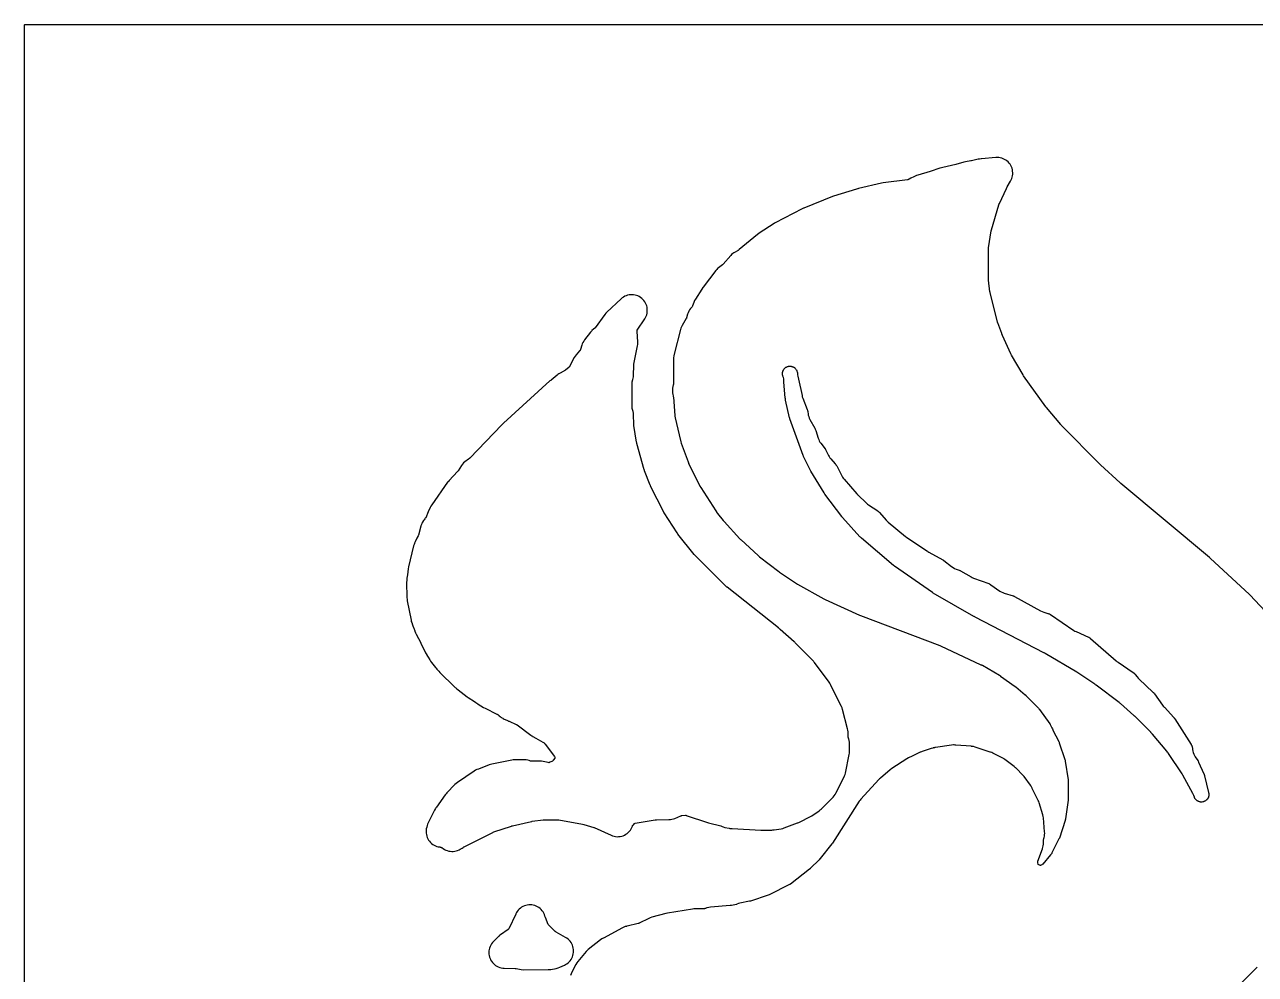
# Model space of a CAD drawing. Header units: millimetres. Extents: x 0 to 300, y 0 to 300.
# Drawn here: x 0 to 197.2, y 147.8 to 300 of the extents above; entities that cross this region are included whole.
import ezdxf

# ---------------------------------------------------------------- set-up
doc = ezdxf.new("R2010")
doc.units = ezdxf.units.MM
doc.layers.add('CUT', color=7, linetype='CONTINUOUS')

msp = doc.modelspace()

# ---------------------------------------------------------------- linework, layer by layer
at = {"layer": 'CUT'}
for points in [[(299.95, 0), (0.05, 0), (0.02, 0), (0.01, 0), (0.01, 0.01), (0, 0.01), (0, 0.02), (0, 0.05), (0, 299.95), (0, 299.98), (0, 299.99), (0.01, 300), (0.02, 300), (0.05, 300), (299.95, 300)], [(200.53, 204.17), (196.36, 208.6), (196.23, 208.73), (190.04, 214.42), (190.04, 214.43), (189.88, 214.58), (175.68, 226.48), (175.57, 226.56), (172.43, 229.45), (172.36, 229.52), (172.31, 229.57), (172.28, 229.6), (172.28, 229.61), (172.26, 229.63), (166.23, 235.71), (166.13, 235.83), (166.07, 235.89), (163.75, 238.62), (163.71, 238.68), (163.67, 238.74), (160.09, 243.72), (160.03, 243.8), (160.01, 243.85), (158.17, 247.04), (158.13, 247.11), (158.07, 247.24), (156.71, 250.2), (156.65, 250.34), (156.64, 250.37), (156.63, 250.39), (156.59, 250.52), (155.96, 252.2), (155.94, 252.24), (155.93, 252.28), (155.9, 252.38), (154.75, 257.02), (154.74, 257.04), (154.73, 257.1), (154.71, 257.16), (154.71, 257.19), (154.48, 259.05), (154.47, 259.11), (154.47, 259.17), (154.49, 264.04), (154.49, 264.12), (154.49, 264.13), (154.49, 264.16), (154.49, 264.17), (154.5, 264.22), (154.93, 266.95), (154.97, 267.1), (154.97, 267.11), (156.14, 271.1), (156.16, 271.17), (156.18, 271.21), (156.19, 271.24), (156.21, 271.31), (156.23, 271.35), (157.34, 273.76), (157.45, 273.99), (158, 274.9), (158.12, 275.11), (158.21, 275.33), (158.29, 275.56), (158.34, 275.79), (158.36, 276.03), (158.37, 276.27), (158.35, 276.51), (158.31, 276.75), (158.25, 276.98), (158.16, 277.2), (158.05, 277.42), (157.93, 277.62), (157.78, 277.81), (157.62, 277.99), (157.44, 278.15), (157.24, 278.29), (157.04, 278.41), (156.82, 278.51), (156.59, 278.59), (156.36, 278.65), (156.12, 278.69), (155.88, 278.7), (155.64, 278.69), (153.34, 278.48), (153.31, 278.48), (153.06, 278.46), (152.82, 278.42), (151.75, 278.17), (151.72, 278.16), (151.64, 278.15), (150.77, 278), (150.53, 277.95), (149.24, 277.59), (147.17, 277.11), (147.16, 277.11), (146.92, 277.06), (146.68, 276.99), (145.12, 276.44), (143.17, 275.89), (142.94, 275.81), (142.72, 275.72), (142.7, 275.71), (142.5, 275.61), (142.05, 275.38), (141.76, 275.24), (141.72, 275.22), (141.66, 275.18), (141.63, 275.17), (141.62, 275.17), (141.61, 275.16), (141.57, 275.15), (141.56, 275.15), (141.54, 275.15), (141.5, 275.15), (137.6, 274.65), (137.35, 274.6), (133.63, 273.72), (133.55, 273.71), (133.49, 273.69), (133.3, 273.65), (129.63, 272.5), (129.45, 272.43), (124.88, 270.59), (124.87, 270.59), (124.84, 270.58), (124.62, 270.48), (120.31, 268.21), (120.13, 268.11), (117.72, 266.57), (117.67, 266.54), (117.47, 266.39), (114.5, 263.95), (114.44, 263.9), (114.35, 263.82), (114.34, 263.81), (114.32, 263.79), (114.27, 263.76), (114.23, 263.73), (113.87, 263.55), (113.67, 263.43), (113.49, 263.3), (113.31, 263.15), (113.16, 262.98), (111.96, 261.62), (111.95, 261.61), (111.94, 261.6), (111.92, 261.58), (111.91, 261.57), (111.86, 261.53), (111.23, 261.04), (111.07, 260.91), (110.92, 260.76), (110.79, 260.59), (108.76, 257.95), (108.67, 257.85), (108.51, 257.61), (107.5, 255.99), (107.38, 255.79), (107.37, 255.77), (107.25, 255.49), (107.05, 254.91), (107.03, 254.86), (106.98, 254.79), (106.73, 254.5), (106.58, 254.29), (106.45, 254.07), (106.34, 253.83), (106.26, 253.59), (106.09, 252.99), (106.08, 252.96), (106.06, 252.92), (106.05, 252.9), (106.04, 252.88), (105.39, 251.77), (105.28, 251.57), (105.19, 251.35), (105.12, 251.13), (104.1, 247.21), (104.04, 246.91), (104.02, 246.61), (103.97, 242.43), (103.97, 242.34), (103.96, 242.29), (103.86, 241.75), (103.83, 241.5), (103.82, 241.25), (103.84, 241), (103.88, 240.75), (103.95, 240.51), (103.96, 240.48), (103.96, 240.47), (103.96, 240.43), (103.97, 240.3), (103.97, 240.28), (104.22, 237.35), (104.23, 237.26), (104.28, 236.98), (105.13, 233.36), (105.13, 233.35), (105.16, 233.23), (105.17, 233.15), (105.24, 232.95), (106.33, 229.91), (106.38, 229.77), (106.4, 229.69), (106.5, 229.48), (108.22, 226.05), (108.35, 225.81), (110.78, 222.08), (110.89, 221.9), (110.91, 221.87), (111.05, 221.67), (111.98, 220.53), (112.02, 220.48), (112.12, 220.35), (114.65, 217.58), (114.73, 217.5), (114.74, 217.49), (114.83, 217.41), (117.54, 214.94), (117.55, 214.93), (117.63, 214.86), (117.79, 214.72), (120.85, 212.35), (120.99, 212.25), (123.72, 210.42), (123.89, 210.32), (128.07, 207.99), (128.17, 207.93), (128.21, 207.91), (128.29, 207.88), (133.79, 205.37), (133.95, 205.3), (146.69, 200.5), (146.7, 200.49), (146.81, 200.43), (153.27, 197.42), (153.31, 197.41), (153.33, 197.4), (153.4, 197.37), (153.43, 197.36), (153.45, 197.35), (153.46, 197.35), (153.47, 197.34), (153.5, 197.33), (156.25, 195.72), (156.38, 195.63), (156.42, 195.6), (158.77, 193.94), (158.81, 193.91), (158.82, 193.9), (158.84, 193.89), (158.88, 193.86), (160.37, 192.61), (160.4, 192.58), (160.45, 192.53), (160.46, 192.52), (160.46, 192.51), (162.5, 190.45), (162.57, 190.37), (162.58, 190.36), (162.61, 190.33), (162.66, 190.27), (164.3, 187.96), (164.34, 187.9), (164.34, 187.89), (164.36, 187.86), (164.36, 187.85), (164.64, 187.3), (164.71, 187.16), (164.79, 187), (164.81, 186.95), (165.74, 185.09), (165.78, 185.02), (165.8, 184.97), (165.8, 184.96), (165.81, 184.94), (165.82, 184.92), (166.72, 182.21), (166.76, 182.1), (166.76, 182.08), (166.77, 182.07), (166.77, 182.05), (166.78, 182.04), (166.79, 182.02), (166.79, 182), (166.79, 181.99), (166.79, 181.95), (167.24, 178.97), (167.25, 178.92), (167.25, 178.88), (167.26, 178.74), (167.27, 175.88), (167.25, 175.69), (166.81, 172.71), (166.8, 172.62), (166.8, 172.61), (166.8, 172.59), (166.79, 172.58), (166.79, 172.55), (166.79, 172.54), (166.79, 172.53), (166.78, 172.51), (166.76, 172.44), (165.83, 169.65), (165.81, 169.58), (165.8, 169.57), (165.8, 169.56), (165.79, 169.54), (165.77, 169.51), (165.02, 168), (164.65, 167.26), (164.65, 167.25), (164.64, 167.23), (164.63, 167.22), (164.63, 167.21), (164.62, 167.19), (164.61, 167.18), (164.6, 167.16), (164.57, 167.13), (164.56, 167.11), (164.55, 167.1), (164.55, 167.09), (164.52, 167.06), (164.47, 167.01), (164.43, 166.96), (163.19, 165.47), (163.18, 165.46), (163.17, 165.45), (163.15, 165.44), (163.13, 165.42), (163.1, 165.4), (163.07, 165.39), (163.04, 165.37), (162.89, 165.28), (162.87, 165.27), (162.85, 165.26), (162.84, 165.26), (162.83, 165.25), (162.8, 165.25), (162.67, 165.29), (162.63, 165.31), (162.62, 165.31), (162.61, 165.32), (162.59, 165.33), (162.52, 165.36), (162.48, 165.37), (162.47, 165.38), (162.46, 165.38), (162.45, 165.39), (162.44, 165.45), (162.39, 165.67), (162.38, 165.73), (162.37, 165.73), (162.37, 165.75), (162.36, 165.78), (162.36, 165.79), (162.37, 165.81), (162.39, 165.87), (162.39, 165.89), (162.4, 165.92), (163.12, 167.92), (163.12, 167.93), (163.13, 167.96), (163.13, 167.97), (163.14, 167.98), (163.2, 168.16), (163.24, 168.41), (163.27, 168.65), (163.3, 169.41), (163.32, 169.53), (163.32, 169.55), (163.32, 169.56), (163.33, 169.58), (163.33, 169.59), (163.38, 169.73), (163.44, 169.95), (163.47, 170.18), (163.48, 170.4), (163.47, 170.63), (163.28, 172.86), (163.25, 173.12), (163.18, 173.37), (162.6, 175.29), (162.54, 175.49), (162.45, 175.67), (161.49, 177.61), (161.48, 177.65), (161.47, 177.66), (161.37, 177.84), (161.35, 177.88), (161.34, 177.9), (161.32, 177.93), (161.21, 178.1), (160.18, 179.49), (159.95, 179.75), (158.95, 180.77), (158.92, 180.8), (158.91, 180.82), (158.9, 180.83), (158.86, 180.87), (158.77, 180.96), (158.57, 181.12), (157.09, 182.23), (156.91, 182.35), (156.87, 182.38), (156.8, 182.42), (156.69, 182.48), (155.16, 183.26), (154.99, 183.34), (154.81, 183.4), (154.78, 183.41), (154.77, 183.41), (152.34, 184.22), (152.05, 184.3), (152.02, 184.3), (152.01, 184.31), (152, 184.31), (151.75, 184.34), (151.7, 184.35), (149.26, 184.55), (149.15, 184.55), (148.98, 184.56), (148.95, 184.56), (148.86, 184.56), (148.57, 184.53), (145.96, 184.13), (145.87, 184.13), (145.83, 184.12), (145.74, 184.1), (145.61, 184.08), (145.59, 184.08), (145.56, 184.07), (145.35, 184.01), (145.29, 184), (143.99, 183.56), (143.56, 183.41), (143.55, 183.41), (143.21, 183.27), (142.26, 182.79), (141.68, 182.5), (141.66, 182.5), (141.64, 182.49), (141.41, 182.35), (138.99, 180.79), (138.72, 180.59), (137.15, 179.25), (137, 179.12), (136.99, 179.11), (136.92, 179.03), (134.03, 175.88), (133.89, 175.71), (133.76, 175.54), (129.47, 168.82), (129.46, 168.8), (129.39, 168.71), (127.5, 166.36), (127.45, 166.31), (127.44, 166.29), (127.33, 166.17), (125.97, 164.8), (125.88, 164.73), (125.85, 164.7), (125.82, 164.68), (125.8, 164.66), (122.72, 162.27), (122.71, 162.26), (122.68, 162.24), (122.67, 162.24), (122.65, 162.22), (122.62, 162.2), (122.61, 162.2), (122.6, 162.2), (119.32, 160.55), (119.31, 160.55), (119.18, 160.49), (116.36, 159.55), (116.35, 159.55), (116.3, 159.54), (116.28, 159.54), (116.18, 159.51), (114.63, 159.2), (114.4, 159.14), (114.17, 159.06), (114.08, 159.02), (113.3, 158.84), (113.17, 158.82), (113.11, 158.81), (113.08, 158.81), (113.05, 158.81), (109.92, 158.55), (109.63, 158.51), (109.36, 158.44), (109.11, 158.36), (109.05, 158.34), (109.03, 158.33), (108.99, 158.32), (108.97, 158.32), (108.94, 158.32), (108.91, 158.32), (107.45, 158.29), (107.44, 158.29), (107.4, 158.29), (107.24, 158.28), (107.04, 158.26), (103.01, 157.6), (102.77, 157.55), (100.51, 156.95), (100.27, 156.87), (100.04, 156.77), (98.51, 156.01), (98.43, 155.97), (98.38, 155.95), (98.37, 155.95), (98.33, 155.94), (96.56, 155.52), (96.51, 155.51), (96.44, 155.49), (96.27, 155.45), (96.04, 155.37), (95.82, 155.26), (92.77, 153.62), (92.77, 153.63), (92.75, 153.62), (92.71, 153.59), (92.53, 153.49), (92.32, 153.34), (90.34, 151.78), (90.16, 151.62), (89.99, 151.44), (88.66, 149.88), (88.48, 149.64), (88.32, 149.38), (87.7, 148.14), (87.59, 147.88), (87.51, 147.61)], [(194.34, 145.75), (197.54, 148.94)]]:
    msp.add_lwpolyline(points, dxfattribs=at)
for points in [[(62.64, 202.55), (62.74, 202.33), (63.49, 200.93), (63.49, 200.92), (63.5, 200.9), (63.52, 200.86), (64.23, 199.35), (64.33, 199.16), (64.45, 198.98), (64.47, 198.95), (64.69, 198.63), (64.93, 198.19), (65.06, 197.97), (65.22, 197.76), (65.87, 196.98), (65.89, 196.96), (65.9, 196.95), (65.96, 196.86), (66.09, 196.69), (66.23, 196.54), (66.28, 196.49), (66.38, 196.37), (66.54, 196.19), (68.9, 193.85), (68.97, 193.8), (69, 193.78), (69.01, 193.77), (69.1, 193.69), (69.14, 193.65), (69.16, 193.64), (69.18, 193.62), (69.19, 193.61), (69.24, 193.57), (69.32, 193.51), (69.35, 193.49), (69.36, 193.48), (69.38, 193.46), (69.49, 193.38), (70.91, 192.29), (71.08, 192.16), (72.1, 191.5), (72.32, 191.35), (72.61, 191.17), (72.71, 191.11), (73.55, 190.58), (73.8, 190.45), (75.7, 189.51), (75.75, 189.49), (75.76, 189.48), (75.79, 189.46), (75.81, 189.45), (75.81, 189.44), (75.82, 189.44), (75.87, 189.4), (76.02, 189.28), (76.05, 189.26), (76.07, 189.24), (76.08, 189.23), (76.21, 189.11), (76.31, 189.04), (76.41, 188.96), (76.49, 188.91), (76.62, 188.83), (76.68, 188.79), (76.84, 188.71), (76.88, 188.69), (77.29, 188.51), (77.47, 188.43), (77.57, 188.39), (77.64, 188.36), (78.78, 187.86), (78.8, 187.85), (78.81, 187.84), (78.84, 187.83), (78.85, 187.82), (78.86, 187.82), (78.88, 187.81), (78.89, 187.8), (78.9, 187.79), (78.92, 187.78), (78.93, 187.77), (81.11, 186.12), (81.12, 186.12), (81.13, 186.12), (81.26, 186.03), (81.27, 186.02), (81.39, 185.95), (81.4, 185.94), (81.43, 185.92), (81.91, 185.65), (83.05, 185), (83.17, 184.93), (83.25, 184.9), (83.26, 184.9), (83.28, 184.88), (83.29, 184.88), (83.3, 184.87), (83.3, 184.86), (83.31, 184.86), (83.31, 184.85), (83.32, 184.85), (83.33, 184.84), (83.34, 184.83), (83.34, 184.82), (83.38, 184.76), (83.4, 184.73), (83.42, 184.71), (83.45, 184.67), (84.9, 182.7), (84.99, 182.58), (85, 182.57), (85, 182.56), (85.01, 182.54), (85, 182.51), (85.01, 182.51), (84.98, 182.47), (84.77, 182.17), (84.72, 182.1), (84.64, 181.98), (84.63, 181.97), (84.62, 181.96), (84.51, 181.91), (84.18, 181.78), (84.13, 181.76), (84.09, 181.74), (84.07, 181.73), (84.06, 181.73), (84.01, 181.71), (84, 181.71), (83.99, 181.71), (83.9, 181.73), (83.39, 181.86), (83.1, 181.92), (82.82, 181.94), (81.22, 181.97), (81.17, 181.97), (81.15, 181.97), (81.1, 181.99), (81.09, 181.99), (80.87, 182.06), (80.63, 182.13), (80.38, 182.17), (80.13, 182.18), (78.58, 182.19), (78.32, 182.18), (78.07, 182.14), (74.86, 181.5), (74.64, 181.45), (74.43, 181.38), (72.72, 180.7), (72.55, 180.64), (72.55, 180.63), (72.49, 180.61), (72.26, 180.51), (72.05, 180.38), (69.35, 178.54), (69.15, 178.39), (68.97, 178.22), (67.67, 176.89), (67.54, 176.74), (67.42, 176.59), (66, 174.59), (65.99, 174.58), (65.96, 174.54), (65.92, 174.48), (65.84, 174.36), (65.7, 174.13), (64.68, 172.09), (64.59, 171.88), (64.52, 171.66), (64.44, 171.38), (64.38, 171.14), (64.35, 170.91), (64.34, 170.67), (64.35, 170.43), (64.39, 170.19), (64.45, 169.96), (64.53, 169.73), (64.63, 169.52), (64.75, 169.31), (64.9, 169.12), (65.06, 168.94), (65.23, 168.78), (65.42, 168.63), (65.62, 168.51), (65.84, 168.4), (66.06, 168.31), (66.29, 168.25), (66.53, 168.21), (66.54, 168.21), (66.58, 168.2), (66.61, 168.2), (66.63, 168.19), (66.66, 168.19), (66.73, 168.16), (66.76, 168.15), (66.84, 168.12), (66.86, 168.11), (66.9, 168.09), (66.92, 168.07), (66.94, 168.06), (67.1, 167.95), (67.31, 167.82), (67.52, 167.71), (67.74, 167.63), (67.98, 167.56), (68.21, 167.52), (68.45, 167.5), (68.69, 167.51), (68.93, 167.53), (69.17, 167.58), (69.4, 167.65), (69.62, 167.75), (69.83, 167.86), (70.11, 168.03), (70.26, 168.14), (70.38, 168.23), (70.39, 168.23), (70.41, 168.25), (70.42, 168.25), (75.02, 170.55), (75.09, 170.58), (75.11, 170.59), (75.2, 170.62), (78.05, 171.57), (78.08, 171.58), (78.2, 171.61), (81.23, 172.31), (81.27, 172.32), (81.34, 172.33), (83.11, 172.56), (83.27, 172.57), (85.43, 172.56), (85.49, 172.56), (85.5, 172.56), (85.54, 172.56), (85.61, 172.55), (89.42, 171.86), (89.64, 171.8), (91.25, 171.34), (91.27, 171.33), (94, 170.09), (94.23, 169.99), (94.47, 169.93), (94.71, 169.88), (94.96, 169.86), (95.2, 169.87), (95.45, 169.89), (95.69, 169.95), (95.92, 170.02), (96.15, 170.12), (96.36, 170.24), (96.57, 170.38), (96.75, 170.54), (96.93, 170.72), (97.08, 170.91), (97.21, 171.12), (97.32, 171.34), (97.41, 171.57), (97.42, 171.6), (97.43, 171.62), (97.43, 171.63), (97.45, 171.65), (97.46, 171.66), (97.5, 171.7), (97.52, 171.73), (97.56, 171.77), (97.74, 171.96), (97.75, 171.98), (97.76, 171.99), (97.77, 172), (97.78, 172), (97.79, 172.01), (97.8, 172.01), (97.87, 172.03), (101.05, 172.54), (101.08, 172.55), (101.11, 172.55), (101.13, 172.55), (101.27, 172.56), (103.27, 172.6), (103.5, 172.62), (103.74, 172.65), (103.97, 172.71), (104.19, 172.8), (105.17, 173.21), (105.22, 173.23), (105.26, 173.24), (105.32, 173.25), (105.33, 173.25), (105.91, 173.29), (105.93, 173.29), (105.99, 173.29), (106, 173.29), (106.01, 173.29), (106.05, 173.28), (109.42, 172.15), (109.58, 172.1), (111.56, 171.58), (111.77, 171.49), (111.98, 171.42), (112.2, 171.36), (112.94, 171.21), (113.04, 171.2), (113.05, 171.2), (113.07, 171.2), (113.15, 171.18), (113.26, 171.17), (113.27, 171.17), (113.28, 171.16), (113.3, 171.16), (113.31, 171.16), (113.32, 171.16), (113.4, 171.15), (117.99, 170.91), (118.12, 170.91), (118.13, 170.91), (118.16, 170.91), (119.71, 170.93), (119.72, 170.93), (119.74, 170.93), (119.91, 170.94), (120.11, 170.96), (121.26, 171.14), (121.5, 171.19), (121.74, 171.27), (123.87, 172.06), (123.91, 172.07), (124.1, 172.13), (124.31, 172.23), (125.87, 173.02), (126.15, 173.19), (127.33, 174), (127.52, 174.14), (127.69, 174.29), (127.71, 174.31), (127.72, 174.33), (129.56, 176.2), (129.73, 176.39), (129.88, 176.6), (130.01, 176.83), (131.33, 179.45), (131.42, 179.64), (131.49, 179.85), (131.55, 180.06), (132.17, 183.02), (132.21, 183.27), (132.22, 183.53), (132.22, 184.71), (132.2, 184.99), (132.16, 185.27), (132.08, 185.54), (132.05, 185.61), (132.04, 185.66), (132.03, 185.68), (132.02, 185.72), (132.01, 185.77), (132.01, 185.78), (132.01, 185.81), (132.01, 185.88), (131.98, 186.64), (131.95, 186.91), (131.9, 187.17), (131.09, 190.26), (131.01, 190.51), (130.91, 190.75), (129.18, 194.21), (129.16, 194.25), (129.05, 194.44), (128.92, 194.63), (126.57, 197.77), (126.54, 197.82), (126.49, 197.88), (126.43, 197.97), (126.26, 198.15), (123.49, 200.94), (123.49, 200.95), (123.43, 201.01), (123.32, 201.11), (121.1, 203.07), (121.1, 203.08), (120.89, 203.26), (120.84, 203.3), (120.83, 203.31), (112.57, 209.83), (112.55, 209.85), (112.45, 209.94), (107.42, 214.97), (107.33, 215.07), (107.31, 215.09), (104.71, 218.35), (104.62, 218.48), (104.6, 218.52), (104.59, 218.53), (102.49, 221.76), (102.46, 221.81), (102.45, 221.82), (102.43, 221.87), (100.33, 226.05), (100.29, 226.14), (100.28, 226.17), (99.35, 228.5), (99.32, 228.58), (99.29, 228.67), (98.12, 232.87), (98.11, 232.92), (98.1, 232.98), (98.08, 233.07), (97.64, 235.75), (97.64, 235.77), (97.63, 235.83), (97.63, 235.85), (97.62, 235.98), (97.58, 237.47), (97.56, 237.75), (97.51, 238.02), (97.39, 238.48), (97.38, 238.56), (97.37, 238.62), (97.37, 238.65), (97.38, 242.72), (97.38, 242.77), (97.38, 242.78), (97.41, 242.9), (97.41, 242.91), (97.43, 242.95), (97.44, 242.99), (97.47, 243.11), (97.53, 243.33), (97.56, 243.55), (97.58, 243.77), (97.62, 245.44), (97.62, 245.45), (97.62, 245.47), (97.62, 245.49), (97.62, 245.5), (97.63, 245.55), (97.64, 245.58), (98.23, 248.5), (98.26, 248.73), (98.28, 248.95), (98.27, 249.17), (98.15, 250.84), (98.15, 250.91), (98.15, 250.92), (98.15, 250.93), (98.15, 250.94), (98.15, 250.95), (98.17, 250.98), (98.17, 250.99), (98.19, 251.02), (99.39, 252.85), (99.51, 253.06), (99.62, 253.28), (99.7, 253.51), (99.75, 253.74), (99.79, 253.98), (99.8, 254.22), (99.79, 254.46), (99.75, 254.7), (99.7, 254.94), (99.62, 255.16), (99.51, 255.38), (99.39, 255.59), (99.25, 255.79), (99.09, 255.97), (98.91, 256.13), (98.72, 256.28), (98.51, 256.41), (98.3, 256.51), (98.07, 256.6), (97.84, 256.66), (97.6, 256.7), (97.36, 256.72), (97.12, 256.71), (96.88, 256.68), (96.64, 256.63), (96.41, 256.56), (96.19, 256.46), (95.98, 256.34), (95.78, 256.21), (95.6, 256.05), (93.32, 253.93), (93.14, 253.75), (92.99, 253.55), (91.44, 251.4), (91.43, 251.38), (91.42, 251.37), (91.41, 251.36), (91.39, 251.34), (91.38, 251.34), (91.19, 251.19), (90.93, 250.97), (90.91, 250.95), (90.7, 250.71), (89.73, 249.46), (89.6, 249.27), (89.48, 249.06), (89.38, 248.84), (89.3, 248.61), (89.11, 247.94), (89.11, 247.93), (89.1, 247.91), (89.1, 247.9), (89.09, 247.89), (89.09, 247.88), (89.07, 247.86), (89.06, 247.85), (89.04, 247.82), (89.01, 247.79), (88.94, 247.72), (88.93, 247.7), (88.39, 247.08), (88.23, 246.87), (88.09, 246.64), (87.26, 245.11), (87.25, 245.09), (86.66, 244.65), (85.81, 244.16), (85.62, 244.04), (85.44, 243.91), (85.36, 243.83), (84.37, 243.03), (84.32, 242.99), (84.2, 242.89), (76.74, 236.13), (76.57, 235.96), (76.5, 235.88), (71.33, 230.53), (71.31, 230.51), (71.25, 230.45), (71.23, 230.44), (71.21, 230.42), (71.15, 230.37), (70.57, 229.92), (70.36, 229.75), (70.18, 229.55), (70.01, 229.33), (69.46, 228.51), (69.42, 228.45), (69.41, 228.43), (69.4, 228.41), (68.04, 226.95), (67.87, 226.75), (67.84, 226.71), (67.8, 226.65), (65.26, 223.06), (65.12, 222.85), (65.01, 222.63), (64.7, 221.92), (64.28, 220.97), (64.28, 220.96), (64.27, 220.95), (64.27, 220.94), (64.26, 220.93), (64.26, 220.92), (64.25, 220.92), (64.25, 220.91), (64.24, 220.9), (64.23, 220.89), (64.22, 220.88), (64.16, 220.81), (64.02, 220.64), (63.98, 220.58), (63.93, 220.52), (63.83, 220.37), (63.8, 220.33), (63.68, 220.12), (63.59, 219.9), (63.52, 219.68), (63.51, 219.65), (63.11, 218.17), (63.09, 218.12), (63.09, 218.1), (63.08, 218.08), (63.08, 218.07), (63.08, 218.06), (63.05, 218.03), (63.04, 218), (63.04, 217.99), (63.03, 217.98), (62.88, 217.68), (62.58, 217.09), (62.49, 216.9), (62.47, 216.83), (62.46, 216.8), (62.45, 216.78), (62.43, 216.74), (62.42, 216.7), (62.35, 216.48), (61.51, 213.1), (61.46, 212.8), (61.35, 211.85), (61.35, 211.84), (61.34, 211.83), (61.34, 211.82), (61.29, 211.55), (61.28, 211.29), (61.28, 211.28), (61.24, 210.95), (61.22, 210.59), (61.28, 208.22), (61.28, 208.19), (61.28, 208.16), (61.28, 208.12), (61.29, 207.93), (61.29, 207.88), (61.33, 207.64), (61.93, 204.57), (61.97, 204.37), (62.04, 204.17), (62.17, 203.82), (62.21, 203.67), (62.32, 203.4), (62.37, 203.3), (62.38, 203.28), (62.38, 203.27), (62.54, 202.84), (62.55, 202.78)], [(121.59, 244.63), (121.6, 244.64), (121.7, 244.79), (121.75, 244.85), (121.86, 244.96), (121.95, 245.03), (122.02, 245.08), (122.08, 245.11), (122.1, 245.13), (122.14, 245.15), (122.16, 245.16), (122.24, 245.19), (122.27, 245.2), (122.34, 245.23), (122.37, 245.23), (122.39, 245.24), (122.42, 245.24), (122.47, 245.25), (122.53, 245.26), (122.59, 245.26), (122.71, 245.26), (122.8, 245.26), (122.85, 245.25), (122.93, 245.23), (122.95, 245.22), (123.05, 245.19), (123.08, 245.18), (123.14, 245.16), (123.15, 245.15), (123.16, 245.15), (123.17, 245.15), (123.2, 245.13), (123.27, 245.09), (123.29, 245.08), (123.36, 245.03), (123.4, 245), (123.44, 244.98), (123.45, 244.96), (123.5, 244.91), (123.55, 244.86), (123.57, 244.85), (123.59, 244.81), (123.62, 244.77), (123.67, 244.7), (123.68, 244.68), (123.74, 244.58), (123.75, 244.55), (123.77, 244.49), (123.78, 244.46), (123.81, 244.36), (123.83, 244.3), (123.84, 244.28), (123.85, 244.26), (123.86, 244.18), (123.87, 244.09), (123.87, 244.04), (123.88, 243.99), (123.88, 243.9), (123.93, 243.64), (124, 243.38), (124.03, 243.28), (124.04, 243.25), (124.05, 243.23), (124.05, 243.2), (124.59, 240.54), (124.64, 240.33), (124.71, 240.13), (125.43, 238.3), (125.45, 238.24), (125.47, 238.18), (125.49, 238.12), (125.51, 238.05), (125.52, 238.02), (125.52, 237.98), (125.53, 237.9), (125.53, 237.87), (125.55, 237.68), (125.59, 237.43), (125.66, 237.18), (125.75, 236.94), (125.86, 236.71), (126.65, 235.31), (126.68, 235.24), (126.71, 235.19), (126.72, 235.15), (126.75, 235.08), (126.8, 234.94), (127.18, 233.7), (127.26, 233.49), (127.35, 233.29), (127.46, 233.1), (127.58, 232.92), (128.29, 232), (128.33, 231.94), (128.35, 231.9), (128.41, 231.81), (128.83, 230.96), (128.94, 230.77), (129.07, 230.59), (129.21, 230.41), (129.93, 229.61), (129.99, 229.53), (130.02, 229.49), (130.03, 229.47), (130.13, 229.33), (130.13, 229.32), (130.16, 229.27), (130.97, 227.67), (131.07, 227.48), (131.19, 227.31), (131.32, 227.14), (133.36, 224.81), (133.47, 224.69), (133.48, 224.68), (133.5, 224.66), (133.54, 224.63), (134.9, 223.32), (135.06, 223.17), (135.25, 223.04), (136.72, 222.06), (136.79, 222), (136.86, 221.96), (136.88, 221.94), (136.89, 221.93), (136.93, 221.9), (136.99, 221.83), (137.01, 221.82), (138.07, 220.59), (138.19, 220.46), (138.23, 220.42), (138.41, 220.26), (141.16, 217.99), (141.35, 217.85), (144.61, 215.65), (144.69, 215.6), (144.77, 215.55), (144.89, 215.48), (147.14, 214.24), (147.2, 214.21), (147.21, 214.2), (147.3, 214.14), (147.31, 214.14), (147.32, 214.13), (147.33, 214.12), (148.57, 213.14), (148.79, 212.98), (149.02, 212.85), (149.27, 212.75), (149.77, 212.57), (149.86, 212.53), (149.89, 212.52), (149.93, 212.5), (150, 212.46), (151.69, 211.49), (151.87, 211.4), (152.06, 211.31), (154.52, 210.41), (154.6, 210.38), (154.64, 210.36), (154.7, 210.33), (154.74, 210.31), (154.77, 210.29), (154.85, 210.23), (156.31, 209.22), (156.53, 209.09), (156.77, 208.97), (157.01, 208.89), (158.41, 208.47), (158.44, 208.46), (158.46, 208.45), (158.48, 208.44), (158.52, 208.43), (158.57, 208.4), (158.64, 208.37), (162.82, 206.05), (163.06, 205.93), (163.32, 205.84), (163.97, 205.65), (164.06, 205.62), (164.16, 205.59), (164.22, 205.57), (164.23, 205.56), (164.24, 205.56), (164.29, 205.53), (164.39, 205.47), (164.43, 205.45), (168.14, 202.93), (168.32, 202.82), (168.52, 202.72), (170.51, 201.83), (170.55, 201.81), (170.63, 201.76), (170.64, 201.75), (170.66, 201.74), (170.67, 201.73), (170.7, 201.71), (170.77, 201.65), (170.82, 201.61), (174.93, 198.05), (175.07, 197.94), (175.15, 197.88), (175.25, 197.81), (177.64, 196.2), (177.7, 196.16), (177.73, 196.14), (177.78, 196.1), (177.79, 196.09), (177.84, 196.04), (177.85, 196.03), (177.9, 195.98), (177.92, 195.95), (177.99, 195.87), (178.28, 195.46), (178.44, 195.27), (178.62, 195.09), (180.84, 193.04), (180.93, 192.95), (180.94, 192.94), (180.98, 192.89), (181.02, 192.83), (181.06, 192.78), (182.36, 190.95), (182.49, 190.79), (182.59, 190.67), (182.63, 190.63), (182.66, 190.6), (184.19, 188.94), (184.2, 188.94), (184.22, 188.92), (184.25, 188.88), (184.26, 188.87), (184.3, 188.82), (184.31, 188.8), (184.32, 188.79), (184.33, 188.77), (186.96, 184.63), (186.98, 184.6), (187.01, 184.54), (187.04, 184.49), (187.06, 184.46), (187.07, 184.43), (187.08, 184.38), (187.11, 184.32), (187.13, 184.28), (187.13, 184.25), (187.14, 184.2), (187.16, 184.11), (187.16, 184.09), (187.16, 184.06), (187.16, 184.02), (187.18, 183.82), (187.22, 183.57), (187.28, 183.33), (187.37, 183.09), (187.48, 182.87), (187.61, 182.65), (188.01, 182.07), (188.06, 182), (188.09, 181.94), (188.13, 181.88), (188.14, 181.86), (188.15, 181.84), (188.15, 181.83), (188.99, 179.96), (189.03, 179.87), (189.04, 179.84), (189.06, 179.78), (189.08, 179.71), (189.1, 179.64), (189.75, 176.93), (189.76, 176.91), (189.78, 176.83), (189.78, 176.82), (189.79, 176.77), (189.79, 176.72), (189.79, 176.71), (189.8, 176.61), (189.8, 176.6), (189.8, 176.54), (189.8, 176.52), (189.79, 176.47), (189.78, 176.43), (189.77, 176.38), (189.75, 176.28), (189.74, 176.26), (189.72, 176.19), (189.71, 176.15), (189.68, 176.1), (189.68, 176.09), (189.66, 176.05), (189.61, 175.97), (189.6, 175.96), (189.59, 175.94), (189.58, 175.93), (189.56, 175.9), (189.51, 175.85), (189.46, 175.78), (189.45, 175.77), (189.43, 175.75), (189.4, 175.72), (189.38, 175.7), (189.33, 175.66), (189.26, 175.62), (189.16, 175.56), (189.11, 175.53), (189.08, 175.51), (189.05, 175.5), (189, 175.49), (188.94, 175.46), (188.92, 175.45), (188.81, 175.43), (188.68, 175.41), (188.62, 175.41), (188.61, 175.41), (188.5, 175.42), (188.47, 175.42), (188.38, 175.43), (188.29, 175.45), (188.27, 175.46), (188.17, 175.49), (188.16, 175.49), (188.1, 175.51), (188.07, 175.53), (187.98, 175.58), (187.97, 175.59), (187.95, 175.6), (187.94, 175.61), (187.91, 175.63), (187.82, 175.7), (187.81, 175.71), (187.79, 175.73), (187.68, 175.84), (187.62, 175.91), (187.62, 175.92), (187.57, 175.99), (187.54, 176.05), (187.51, 176.09), (187.5, 176.11), (187.49, 176.13), (187.47, 176.19), (187.36, 176.48), (187.22, 176.78), (185.62, 179.73), (185.5, 179.93), (183.31, 183.18), (183.28, 183.23), (183.25, 183.28), (183.17, 183.39), (183.05, 183.55), (180.74, 186.3), (180.7, 186.34), (180.7, 186.35), (180.62, 186.43), (180.6, 186.46), (180.57, 186.49), (180.56, 186.5), (180.53, 186.53), (180.52, 186.55), (180.5, 186.58), (180.47, 186.6), (180.42, 186.66), (177.98, 189.1), (177.9, 189.17), (177.87, 189.2), (177.86, 189.21), (177.83, 189.23), (177.78, 189.28), (177.76, 189.3), (175.64, 191.18), (175.54, 191.26), (175.49, 191.3), (175.44, 191.34), (171.75, 194.13), (171.63, 194.22), (171.54, 194.28), (168.77, 196.13), (168.74, 196.15), (168.62, 196.22), (163.57, 199.21), (163.55, 199.22), (163.5, 199.25), (163.42, 199.3), (163.38, 199.32), (163.36, 199.33), (152.36, 205.04), (152.31, 205.07), (152.28, 205.08), (152.2, 205.13), (152.13, 205.17), (152.12, 205.17), (145.6, 208.9), (145.56, 208.92), (145.54, 208.93), (145.53, 208.94), (145.49, 208.97), (139.41, 213.2), (139.34, 213.25), (139.26, 213.31), (134.12, 217.72), (134.03, 217.8), (133.97, 217.86), (133.88, 217.94), (131.09, 221.02), (131.03, 221.09), (131.01, 221.11), (130.98, 221.14), (130.97, 221.16), (128.25, 224.76), (128.19, 224.85), (128.15, 224.92), (128.13, 224.95), (126.02, 228.45), (125.97, 228.53), (125.97, 228.54), (124.85, 230.78), (124.84, 230.79), (124.83, 230.82), (124.82, 230.84), (124.77, 230.95), (122.66, 236.83), (122.63, 236.92), (122.6, 237.01), (121.96, 239.84), (121.95, 239.88), (121.94, 239.93), (121.92, 240.06), (121.91, 240.16), (121.69, 242.75), (121.69, 242.76), (121.68, 242.99), (121.65, 243.22), (121.6, 243.44), (121.52, 243.66), (121.51, 243.7), (121.49, 243.78), (121.48, 243.81), (121.47, 243.86), (121.46, 243.92), (121.46, 243.93), (121.46, 243.98), (121.46, 244.12), (121.46, 244.18), (121.47, 244.24), (121.48, 244.29), (121.48, 244.32), (121.49, 244.34), (121.52, 244.44), (121.55, 244.52), (121.58, 244.61), (121.58, 244.62)], [(74.82, 149.92), (74.96, 149.72), (75.12, 149.54), (75.3, 149.38), (75.49, 149.23), (75.7, 149.1), (75.92, 148.99), (76.15, 148.91), (76.38, 148.85), (76.62, 148.81), (76.87, 148.79), (78.63, 148.76), (78.64, 148.76), (78.71, 148.75), (78.8, 148.74), (79.31, 148.62), (79.6, 148.57), (79.89, 148.55), (79.91, 148.55), (79.92, 148.55), (83.9, 148.56), (84.12, 148.57), (84.34, 148.6), (85.21, 148.76), (85.5, 148.83), (85.78, 148.94), (86.5, 149.26), (86.71, 149.36), (86.91, 149.49), (87.1, 149.64), (87.28, 149.8), (87.44, 149.98), (87.58, 150.18), (87.7, 150.39), (87.8, 150.61), (87.88, 150.83), (87.93, 151.07), (87.97, 151.3), (87.98, 151.54), (87.97, 151.78), (87.93, 152.02), (87.88, 152.25), (87.8, 152.48), (87.69, 152.7), (87.57, 152.91), (87.43, 153.1), (87.27, 153.28), (87.1, 153.45), (86.91, 153.59), (86.7, 153.72), (85.21, 154.56), (85.16, 154.59), (85.06, 154.65), (85.01, 154.68), (85, 154.69), (84.93, 154.75), (84.01, 155.67), (83.97, 155.72), (83.94, 155.75), (83.92, 155.78), (83.91, 155.81), (83.46, 156.93), (83.43, 157), (83.42, 157.03), (83.39, 157.14), (83.32, 157.37), (83.21, 157.59), (83.09, 157.8), (82.95, 158), (82.79, 158.19), (82.61, 158.35), (82.42, 158.5), (82.21, 158.63), (81.99, 158.74), (81.76, 158.83), (81.53, 158.89), (81.29, 158.93), (81.04, 158.95), (80.8, 158.94), (80.56, 158.91), (80.32, 158.86), (80.09, 158.78), (79.86, 158.68), (79.65, 158.56), (79.45, 158.42), (79.27, 158.26), (79.1, 158.08), (78.95, 157.89), (78.82, 157.69), (78.72, 157.49), (78.71, 157.47), (78.71, 157.46), (77.59, 155.1), (77.59, 155.09), (77.58, 155.08), (77.56, 155.06), (77.49, 155), (76.28, 154.13), (76.12, 154.01), (76.05, 153.95), (76.03, 153.93), (75.97, 153.87), (75.95, 153.86), (75.83, 153.75), (75.14, 153.06), (74.98, 152.88), (74.83, 152.68), (74.71, 152.47), (74.6, 152.25), (74.52, 152.02), (74.46, 151.79), (74.42, 151.55), (74.41, 151.3), (74.42, 151.06), (74.45, 150.82), (74.51, 150.58), (74.59, 150.35), (74.69, 150.13)]]:
    msp.add_lwpolyline(points, close=True, dxfattribs=at)

doc.saveas('drawing.dxf')
